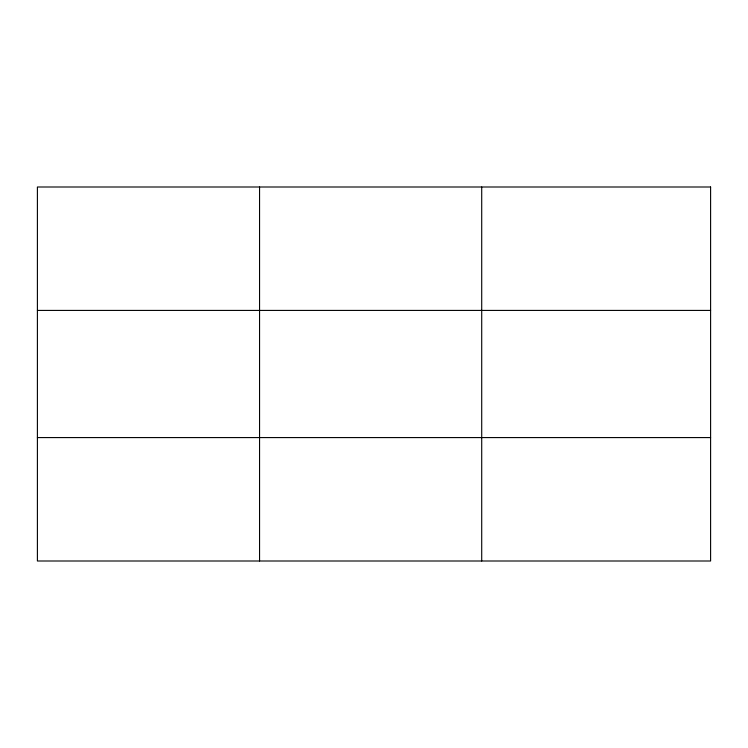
<?xml version="1.0" encoding="UTF-8"?>
<svg xmlns="http://www.w3.org/2000/svg" width="748" height="748" viewBox="0 0 748 748"><rect width="100%" height="100%" fill="white"/><g stroke="black" fill="none" stroke-linecap="round" stroke-linejoin="round"><path stroke-width="1.12" d="M259.556 561L259.556 187M481.712 561L481.712 187M37.4 310.42L710.6 310.42M37.4 437.58L710.6 437.58M710.6 187L37.4 187L37.4 561L710.6 561L710.6 187"/></g></svg>
